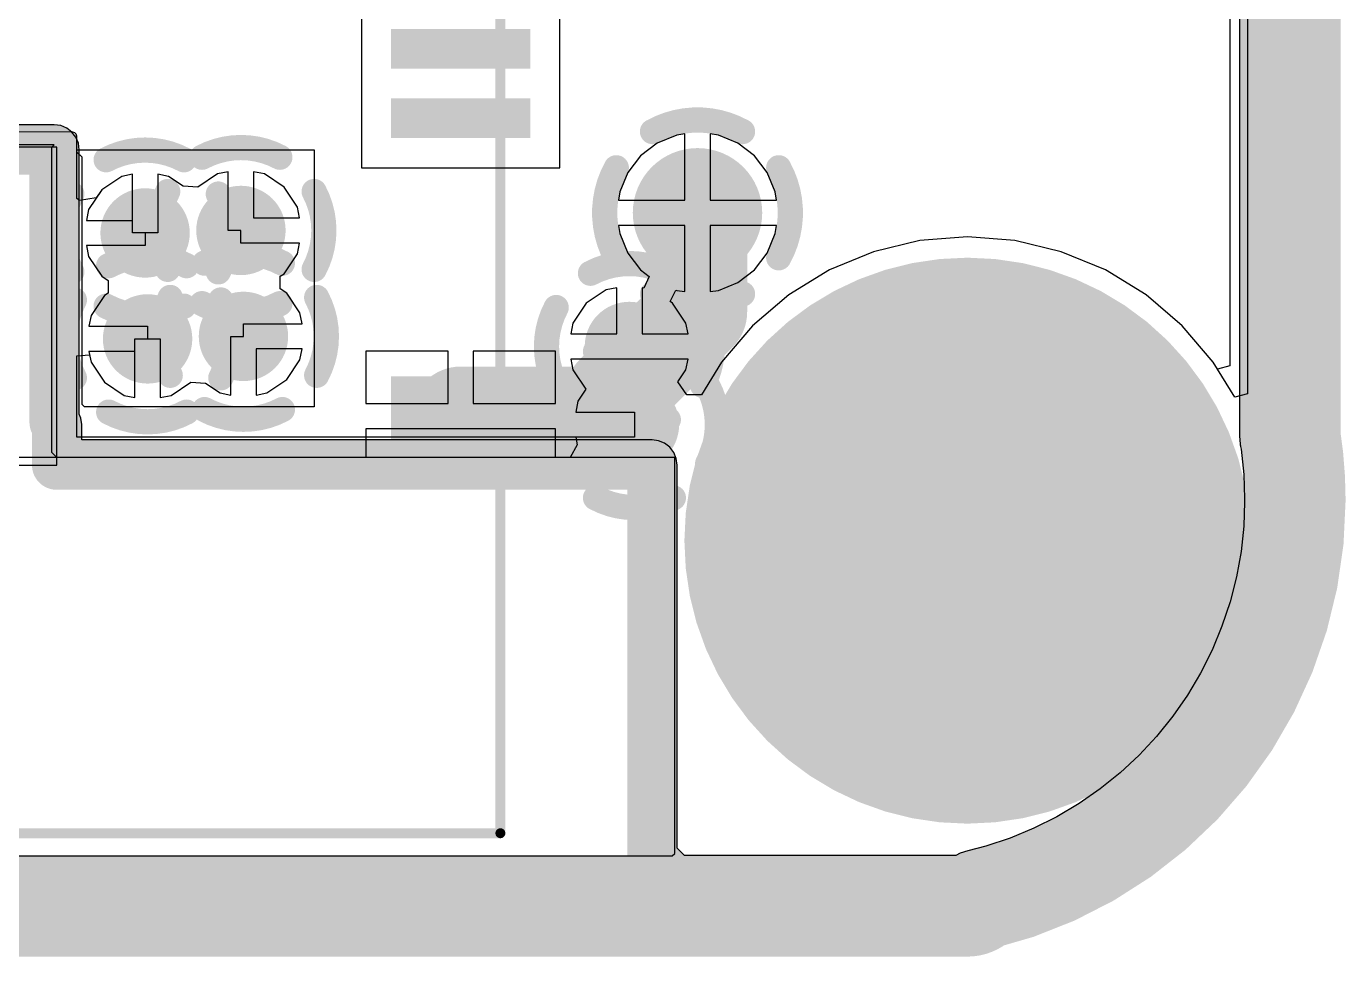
# Model space of a CAD drawing. Header units: millimetres. Extents: x -51 to 108, y 36 to 112.
# Drawn here: x 94.31 to 107.59, y 36.98 to 46.35 of the extents above; entities that cross this region are included whole.
import ezdxf

# ---------------------------------------------------------------- set-up
doc = ezdxf.new("R2010")
doc.units = ezdxf.units.MM
for name, color, linetype in [('BottomLayer', 5, 'Continuous'), ('BottomSolder', 6, 'Continuous'), ('InternalPlane1', 76, 'Continuous'), ('MidLayer1', 16, 'Continuous'), ('PadHoleLayer', 156, 'Continuous'), ('TopLayer', 1, 'Continuous'), ('TopOverlay', 2, 'Continuous'), ('TopSolder', 216, 'Continuous'), ('ViaHoleLayer', 16, 'Continuous')]:
    doc.layers.add(name, color=color, linetype=linetype)

# ---------------------------------------------------------------- blocks, each defined once
blk = doc.blocks.new('PCB_MDBT42Q_10X16_67')
at = {"layer": 'TopLayer'}
for points in [[(-5.299989399999999, -4.5999908), (-3.8999922, -4.5999908), (-5.299989399999999, -3.7999924), (-3.8999922, -3.7999924)], [(3.8999922, -4.5999908), (5.299989399999999, -4.5999908), (3.8999922, -3.7999924), (5.299989399999999, -3.7999924)], [(2.3999952, -4.9500028), (3.3999932, -4.9500028), (2.3999952, -4.5500036), (3.3999932, -4.5500036)], [(3.8999922, -5.299989399999999), (5.299989399999999, -5.299989399999999), (3.8999922, -4.8999902), (5.299989399999999, -4.8999902)], [(3.8999922, -5.999988), (5.299989399999999, -5.999988), (3.8999922, -5.599988799999999), (5.299989399999999, -5.599988799999999)], [(2.3999952, -6.35), (3.3999932, -6.35), (2.3999952, -5.9500008), (3.3999932, -5.9500008)], [(3.8999922, -6.6999866), (5.299989399999999, -6.6999866), (3.8999922, -6.2999874), (5.299989399999999, -6.2999874)], [(-3.8999922, -7.0000114), (-5.299989399999999, -7.0000114), (-3.8999922, -7.4000106), (-5.299989399999999, -7.4000106)], [(3.8999922, -7.4000106), (5.299989399999999, -7.4000106), (3.8999922, -7.0000114), (5.299989399999999, -7.0000114)], [(-3.8999922, -7.70001), (-5.299989399999999, -7.70001), (-3.8999922, -8.100009199999999), (-5.299989399999999, -8.100009199999999)], [(3.8999922, -8.100009199999999), (5.299989399999999, -8.100009199999999), (3.8999922, -7.70001), (5.299989399999999, -7.70001)], [(-3.8999922, -8.4000086), (-5.299989399999999, -8.4000086), (-3.8999922, -8.8000078), (-5.299989399999999, -8.8000078)], [(3.8999922, -8.8000078), (5.299989399999999, -8.8000078), (3.8999922, -8.4000086), (5.299989399999999, -8.4000086)], [(-3.8999922, -9.1000072), (-5.299989399999999, -9.1000072), (-3.8999922, -9.5000064), (-5.299989399999999, -9.5000064)], [(3.8999922, -9.5000064), (5.299989399999999, -9.5000064), (3.8999922, -9.1000072), (5.299989399999999, -9.1000072)], [(-3.8999922, -9.8000058), (-5.299989399999999, -9.8000058), (-3.8999922, -10.200005), (-5.299989399999999, -10.200005)], [(3.8999922, -10.200005), (5.299989399999999, -10.200005), (3.8999922, -9.8000058), (5.299989399999999, -9.8000058)], [(-3.8999922, -10.5000044), (-5.299989399999999, -10.5000044), (-3.8999922, -10.9000036), (-5.299989399999999, -10.9000036)], [(3.8999922, -10.9000036), (5.299989399999999, -10.9000036), (3.8999922, -10.5000044), (5.299989399999999, -10.5000044)], [(-3.8999922, -11.200003), (-5.299989399999999, -11.200003), (-3.8999922, -11.6000022), (-5.299989399999999, -11.6000022)], [(3.8999922, -11.6000022), (5.299989399999999, -11.6000022), (3.8999922, -11.200003), (5.299989399999999, -11.200003)], [(-3.8999922, -11.9000016), (-5.299989399999999, -11.9000016), (-3.8999922, -12.3000008), (-5.299989399999999, -12.3000008)], [(3.8999922, -12.3000008), (5.299989399999999, -12.3000008), (3.8999922, -11.9000016), (5.299989399999999, -11.9000016)], [(-3.8999922, -12.6000002), (-5.299989399999999, -12.6000002), (-3.8999922, -12.9999994), (-5.299989399999999, -12.9999994)], [(3.8999922, -12.9999994), (5.299989399999999, -12.9999994), (3.8999922, -12.6000002), (5.299989399999999, -12.6000002)], [(-3.8999922, -13.2999988), (-5.299989399999999, -13.2999988), (-3.8999922, -13.699998), (-5.299989399999999, -13.699998)], [(3.8999922, -13.699998), (5.299989399999999, -13.699998), (3.8999922, -13.2999988), (5.299989399999999, -13.2999988)], [(3.8999922, -14.3999966), (5.299989399999999, -14.3999966), (3.8999922, -13.9999974), (5.299989399999999, -13.9999974)], [(-4.3999912, -14.8999956), (-4.3999912, -16.2999928), (-3.999992, -14.8999956), (-3.999992, -16.2999928)], [(-3.6999926, -14.8999956), (-3.6999926, -16.2999928), (-3.2999934, -14.8999956), (-3.2999934, -16.2999928)], [(-2.999994, -14.8999956), (-2.999994, -16.2999928), (-2.5999948, -14.8999956), (-2.5999948, -16.2999928)], [(-2.2999954, -14.8999956), (-2.2999954, -16.2999928), (-1.8999962, -14.8999956), (-1.8999962, -16.2999928)], [(-1.5999968, -14.8999956), (-1.5999968, -16.2999928), (-1.1999976, -14.8999956), (-1.1999976, -16.2999928)], [(-0.8999982, -14.8999956), (-0.8999982, -16.2999928), (-0.499999, -14.8999956), (-0.499999, -16.2999928)], [(-0.1999996, -14.8999956), (-0.1999996, -16.2999928), (0.1999996, -14.8999956), (0.1999996, -16.2999928)], [(0.499999, -14.8999956), (0.499999, -16.2999928), (0.8999982, -14.8999956), (0.8999982, -16.2999928)], [(1.1999976, -14.8999956), (1.1999976, -16.2999928), (1.5999968, -14.8999956), (1.5999968, -16.2999928)], [(1.8999962, -14.8999956), (1.8999962, -16.2999928), (2.2999954, -14.8999956), (2.2999954, -16.2999928)], [(2.5999948, -14.8999956), (2.5999948, -16.2999928), (2.999994, -14.8999956), (2.999994, -16.2999928)], [(3.2999934, -14.8999956), (3.2999934, -16.2999928), (3.6999926, -14.8999956), (3.6999926, -16.2999928)], [(3.999992, -14.8999956), (3.999992, -16.2999928), (4.3999912, -14.8999956), (4.3999912, -16.2999928)]]:
    blk.add_solid(points, dxfattribs=at)
at = {"layer": 'TopOverlay', "const_width": 0.0999998}
for points in [[(-4.999989999999999, 0), (-4.999989999999999, -15.9999934)], [(0, 0), (-4.999989999999999, 0)], [(4.999989999999999, 0), (0, 0)], [(4.999989999999999, 0), (4.999989999999999, -15.9999934)], [(4.999989999999999, -15.9999934), (-4.999964599999999, -15.9999934)]]:
    blk.add_lwpolyline(points, dxfattribs=at)
at = {"layer": 'TopOverlay', "const_width": 0.0499999}
for points in [[(-5.02498868, 0, 1), (-4.97499132, 0, 1)], [(-5.02498868, 0, 1), (-4.97499132, 0, 1)], [(-0.02499868, 0, 1), (0.02499868, 0, 1)], [(-0.02499868, 0, 1), (0.02499868, 0, 1)], [(4.97499132, 0, 1), (5.02498868, 0, 1)], [(4.97499132, 0, 1), (5.02498868, 0, 1)], [(-5.02498868, -15.9999934, 1), (-4.97499132, -15.9999934, 1)], [(-5.02496328, -15.9999934, 1), (-4.97496592, -15.9999934, 1)], [(4.97499132, -15.9999934, 1), (5.02498868, -15.9999934, 1)], [(4.97499132, -15.9999934, 1), (5.02498868, -15.9999934, 1)]]:
    blk.add_lwpolyline(points, format="xyb", close=True, dxfattribs=at)
at = {"layer": 'TopSolder'}
for points in [[(-5.299989399999999, -4.5999908), (-3.8999922, -4.5999908), (-5.299989399999999, -3.7999924), (-3.8999922, -3.7999924)], [(3.8999922, -4.5999908), (5.299989399999999, -4.5999908), (3.8999922, -3.7999924), (5.299989399999999, -3.7999924)], [(2.3999952, -4.9500028), (3.3999932, -4.9500028), (2.3999952, -4.5500036), (3.3999932, -4.5500036)], [(3.8999922, -5.299989399999999), (5.299989399999999, -5.299989399999999), (3.8999922, -4.8999902), (5.299989399999999, -4.8999902)], [(3.8999922, -5.999988), (5.299989399999999, -5.999988), (3.8999922, -5.599988799999999), (5.299989399999999, -5.599988799999999)], [(2.3999952, -6.35), (3.3999932, -6.35), (2.3999952, -5.9500008), (3.3999932, -5.9500008)], [(3.8999922, -6.6999866), (5.299989399999999, -6.6999866), (3.8999922, -6.2999874), (5.299989399999999, -6.2999874)], [(-3.8999922, -7.0000114), (-5.299989399999999, -7.0000114), (-3.8999922, -7.4000106), (-5.299989399999999, -7.4000106)], [(3.8999922, -7.4000106), (5.299989399999999, -7.4000106), (3.8999922, -7.0000114), (5.299989399999999, -7.0000114)], [(-3.8999922, -7.70001), (-5.299989399999999, -7.70001), (-3.8999922, -8.100009199999999), (-5.299989399999999, -8.100009199999999)], [(3.8999922, -8.100009199999999), (5.299989399999999, -8.100009199999999), (3.8999922, -7.70001), (5.299989399999999, -7.70001)], [(-3.7983922, -8.2984086), (-5.4015894, -8.2984086), (-3.7983922, -8.901607799999999), (-5.4015894, -8.901607799999999)], [(3.8999922, -8.8000078), (5.299989399999999, -8.8000078), (3.8999922, -8.4000086), (5.299989399999999, -8.4000086)], [(-3.8999922, -9.1000072), (-5.299989399999999, -9.1000072), (-3.8999922, -9.5000064), (-5.299989399999999, -9.5000064)], [(3.8999922, -9.5000064), (5.299989399999999, -9.5000064), (3.8999922, -9.1000072), (5.299989399999999, -9.1000072)], [(-3.8999922, -9.8000058), (-5.299989399999999, -9.8000058), (-3.8999922, -10.200005), (-5.299989399999999, -10.200005)], [(3.8999922, -10.200005), (5.299989399999999, -10.200005), (3.8999922, -9.8000058), (5.299989399999999, -9.8000058)], [(-3.8999922, -10.5000044), (-5.299989399999999, -10.5000044), (-3.8999922, -10.9000036), (-5.299989399999999, -10.9000036)], [(3.8999922, -10.9000036), (5.299989399999999, -10.9000036), (3.8999922, -10.5000044), (5.299989399999999, -10.5000044)], [(-3.8999922, -11.200003), (-5.299989399999999, -11.200003), (-3.8999922, -11.6000022), (-5.299989399999999, -11.6000022)], [(3.8999922, -11.6000022), (5.299989399999999, -11.6000022), (3.8999922, -11.200003), (5.299989399999999, -11.200003)], [(-3.8999922, -11.9000016), (-5.299989399999999, -11.9000016), (-3.8999922, -12.3000008), (-5.299989399999999, -12.3000008)], [(3.8999922, -12.3000008), (5.299989399999999, -12.3000008), (3.8999922, -11.9000016), (5.299989399999999, -11.9000016)], [(-3.8999922, -12.6000002), (-5.299989399999999, -12.6000002), (-3.8999922, -12.9999994), (-5.299989399999999, -12.9999994)], [(3.8999922, -12.9999994), (5.299989399999999, -12.9999994), (3.8999922, -12.6000002), (5.299989399999999, -12.6000002)], [(-3.8999922, -13.2999988), (-5.299989399999999, -13.2999988), (-3.8999922, -13.699998), (-5.299989399999999, -13.699998)], [(3.8999922, -13.699998), (5.299989399999999, -13.699998), (3.8999922, -13.2999988), (5.299989399999999, -13.2999988)], [(3.8999922, -14.3999966), (5.299989399999999, -14.3999966), (3.8999922, -13.9999974), (5.299989399999999, -13.9999974)], [(-4.3999912, -14.8999956), (-4.3999912, -16.2999928), (-3.999992, -14.8999956), (-3.999992, -16.2999928)], [(-3.6999926, -14.8999956), (-3.6999926, -16.2999928), (-3.2999934, -14.8999956), (-3.2999934, -16.2999928)], [(-2.999994, -14.8999956), (-2.999994, -16.2999928), (-2.5999948, -14.8999956), (-2.5999948, -16.2999928)], [(-2.2999954, -14.8999956), (-2.2999954, -16.2999928), (-1.8999962, -14.8999956), (-1.8999962, -16.2999928)], [(-1.5999968, -14.8999956), (-1.5999968, -16.2999928), (-1.1999976, -14.8999956), (-1.1999976, -16.2999928)], [(-0.8999982, -14.8999956), (-0.8999982, -16.2999928), (-0.499999, -14.8999956), (-0.499999, -16.2999928)], [(-0.1999996, -14.8999956), (-0.1999996, -16.2999928), (0.1999996, -14.8999956), (0.1999996, -16.2999928)], [(0.499999, -14.8999956), (0.499999, -16.2999928), (0.8999982, -14.8999956), (0.8999982, -16.2999928)], [(1.1999976, -14.8999956), (1.1999976, -16.2999928), (1.5999968, -14.8999956), (1.5999968, -16.2999928)], [(1.8999962, -14.8999956), (1.8999962, -16.2999928), (2.2999954, -14.8999956), (2.2999954, -16.2999928)], [(2.5999948, -14.8999956), (2.5999948, -16.2999928), (2.999994, -14.8999956), (2.999994, -16.2999928)], [(3.2999934, -14.8999956), (3.2999934, -16.2999928), (3.6999926, -14.8999956), (3.6999926, -16.2999928)], [(3.999992, -14.8999956), (3.999992, -16.2999928), (4.3999912, -14.8999956), (4.3999912, -16.2999928)]]:
    blk.add_solid(points, dxfattribs=at)

msp = doc.modelspace()

# ---------------------------------------------------------------- linework, layer by layer
at = {"layer": 'BottomLayer'}
for p, q in [((106.6038, 58.8264), (106.6038, 42.65295508)), ((94.7674, 45.2882), (89.96679999999999, 45.3136)), ((94.77730853999999, 45.28722209999999), (94.7674, 45.2882)), ((94.79562193999999, 45.27963766), (94.77730853999999, 45.28722209999999)), ((94.80963765999999, 45.26562194), (94.79562193999999, 45.27963766)), ((94.8172221, 45.24730854), (94.80963765999999, 45.26562194)), ((94.81819999999999, 45.2374), (94.8172221, 45.24730854)), ((94.81819999999999, 44.62040098), (94.81819999999999, 45.2374)), ((100.66113218, 45.17768968), (100.4931823, 45.0488177)), ((100.85671472, 45.25870298), (100.66113218, 45.17768968)), ((100.9396, 45.26961481999999), (100.85671472, 45.25870298)), ((100.9396, 44.6024), (100.9396, 45.26961481999999)), ((101.27648528, 45.25870298), (101.1936, 45.26961481999999)), ((101.1936, 45.26961481999999), (101.1936, 44.6024)), ((101.47206782, 45.17768968), (101.27648528, 45.25870298)), ((101.6400177, 45.0488177), (101.47206782, 45.17768968)), ((100.4931823, 45.0488177), (100.36431032, 44.88086782)), ((101.76888968, 44.88086782), (101.6400177, 45.0488177)), ((95.26833117999999, 44.84115492), (95.06853986, 44.70766013999999)), ((95.377, 44.86277032), (95.26833117999999, 44.84115492)), ((95.377, 44.2722), (95.377, 44.86277032)), ((95.73966881999999, 44.84115492), (95.631, 44.86277032)), ((95.631, 44.86277032), (95.631, 44.2722)), ((95.88730885999999, 44.7425064), (95.73966881999999, 44.84115492)), ((96.23353118, 44.86655492), (96.0337424, 44.73306014)), ((96.34219999999999, 44.88817032), (96.23353118, 44.86655492)), ((96.34219999999999, 44.2976), (96.34219999999999, 44.88817032)), ((96.70486882, 44.86655492), (96.5962, 44.88817032)), ((96.5962, 44.88817032), (96.5962, 44.4246)), ((96.90466013999999, 44.73306014), (96.70486882, 44.86655492)), ((100.36431032, 44.88086782), (100.28329702, 44.68528528)), ((101.84990298, 44.68528528), (101.76888968, 44.88086782)), ((95.06853986, 44.70766013999999), (95.01295958, 44.62447768)), ((96.0337424, 44.73306014), (95.88730885999999, 44.7425064)), ((97.03815492, 44.53326882), (96.90466013999999, 44.73306014)), ((100.28329702, 44.68528528), (100.27238518, 44.6024)), ((101.86081482, 44.6024), (101.84990298, 44.68528528)), ((94.84354158, 44.59951964), (94.81819999999999, 44.62040098)), ((95.01295958, 44.62447768), (94.84354158, 44.59951964)), ((97.05977032, 44.4246), (97.03815492, 44.53326882)), ((100.27238518, 44.6024), (100.9396, 44.6024)), ((101.1936, 44.6024), (101.86081482, 44.6024)), ((96.5962, 44.4246), (97.05977032, 44.4246)), ((95.631, 44.2722), (95.377, 44.2722)), ((96.4692, 44.2976), (96.34219999999999, 44.2976)), ((96.4692, 44.1706), (96.4692, 44.2976)), ((100.9396, 44.3484), (100.27238518, 44.3484)), ((100.27238518, 44.3484), (100.28329702, 44.26551472)), ((100.28329702, 44.26551472), (100.36431032, 44.06993218)), ((100.9396, 43.68118518), (100.9396, 44.3484)), ((101.86081482, 44.3484), (101.1936, 44.3484)), ((101.1936, 44.3484), (101.1936, 43.68118518)), ((101.76888968, 44.06993218), (101.84990298, 44.26551472)), ((101.84990298, 44.26551472), (101.86081482, 44.3484)), ((97.05977032, 44.1706), (96.4692, 44.1706)), ((97.03815492, 44.06193117999999), (97.05977032, 44.1706)), ((103.3058005, 44.19516434), (102.83898406, 44.08309191999999)), ((103.7844, 44.23283), (103.3058005, 44.19516434)), ((104.2629995, 44.19516434), (103.7844, 44.23283)), ((104.72981594, 44.08309191999999), (104.2629995, 44.19516434)), ((96.90466013999999, 43.86213986), (97.03815492, 44.06193117999999)), ((100.36431032, 44.06993218), (100.4931823, 43.9019823)), ((101.6400177, 43.9019823), (101.76888968, 44.06993218)), ((102.83898406, 44.08309191999999), (102.39544672, 43.89937118)), ((105.17335328, 43.89937118), (104.72981594, 44.08309191999999)), ((96.86581846, 43.83618614), (96.90466013999999, 43.86213986)), ((96.86581846, 43.70918614), (96.86581846, 43.83618614)), ((100.4931823, 43.9019823), (100.58082246, 43.8347358)), ((101.47206782, 43.77311032), (101.6400177, 43.9019823)), ((102.39544672, 43.89937118), (101.98611302, 43.64853094)), ((105.58268698, 43.64853094), (105.17335328, 43.89937118)), ((96.93006014, 43.66626014), (96.86581846, 43.70918614)), ((100.2538, 43.71977031999999), (100.14513118, 43.69815492)), ((100.2538, 43.2562), (100.2538, 43.71977031999999)), ((100.5270024, 43.71595016), (100.5078, 43.71977031999999)), ((100.5078, 43.71977031999999), (100.5078, 43.2562)), ((100.58082246, 43.8347358), (100.5270024, 43.71595016)), ((101.27648528, 43.69209702), (101.47206782, 43.77311032)), ((97.06355492, 43.46646882), (96.93006014, 43.66626014)), ((100.14513118, 43.69815492), (99.94533985999999, 43.56466014)), ((100.78976032, 43.58236648), (100.84991768, 43.69491134)), ((100.81626014, 43.56466014), (100.78976032, 43.58236648)), ((100.84991768, 43.69491134), (100.85671472, 43.69209702)), ((100.85671472, 43.69209702), (100.9396, 43.68118518)), ((101.1936, 43.68118518), (101.27648528, 43.69209702)), ((101.98611302, 43.64853094), (101.6210566, 43.3367434)), ((105.9477434, 43.3367434), (105.58268698, 43.64853094)), ((97.08517031999999, 43.3578), (97.06355492, 43.46646882)), ((99.94533985999999, 43.56466014), (99.81184508, 43.36486882)), ((100.94975492, 43.36486882), (100.81626014, 43.56466014)), ((96.49459999999999, 43.2308), (96.49459999999999, 43.3578)), ((96.49459999999999, 43.3578), (97.08517031999999, 43.3578)), ((99.81184508, 43.36486882), (99.79022968, 43.2562)), ((100.97137032, 43.2562), (100.94975492, 43.36486882)), ((101.6210566, 43.3367434), (101.30926906, 42.97168697999999)), ((106.25953094, 42.97168697999999), (105.9477434, 43.3367434)), ((95.4024, 42.61482968), (95.4024, 43.2054)), ((95.4024, 43.2054), (95.65639999999999, 43.2054)), ((95.65639999999999, 43.2054), (95.65639999999999, 42.61482968)), ((96.3676, 42.64022968), (96.3676, 43.2308)), ((96.3676, 43.2308), (96.49459999999999, 43.2308)), ((99.79022968, 43.2562), (100.2538, 43.2562)), ((100.5078, 43.2562), (100.97137032, 43.2562)), ((94.81819999999999, 43.0338611), (94.9452, 43.0463706)), ((94.9452, 43.0463706), (94.96044508, 42.96973118)), ((97.08517031999999, 43.1038), (96.6216, 43.1038)), ((96.6216, 43.1038), (96.6216, 42.64022968)), ((97.06355492, 42.99513117999999), (97.08517031999999, 43.1038)), ((94.81819999999999, 42.2148), (94.81819999999999, 43.0338611)), ((94.96044508, 42.96973118), (95.09393985999999, 42.76993986)), ((96.93006014, 42.79533986), (97.06355492, 42.99513117999999)), ((100.97137032, 43.00219999999999), (99.79022968, 43.00219999999999)), ((99.79022968, 43.00219999999999), (99.81184508, 42.89353118)), ((100.94975492, 42.89353118), (100.97137032, 43.00219999999999)), ((101.30926906, 42.97168697999999), (101.10732382, 42.6421423)), ((106.4768, 42.61713854), (106.25953094, 42.97168697999999)), ((96.73026881999999, 42.66184508), (96.93006014, 42.79533986)), ((99.81184508, 42.89353118), (99.94283795999999, 42.69748636)), ((100.86956204, 42.77351364), (100.94975492, 42.89353118)), ((100.95788038, 42.64133712), (100.86956204, 42.77351364)), ((95.09393985999999, 42.76993986), (95.29373118, 42.63644507999999)), ((95.76506882, 42.63644507999999), (95.96485759999999, 42.76993986)), ((95.96485759999999, 42.76993986), (96.11129113999999, 42.7604936)), ((96.11129113999999, 42.7604936), (96.25893117999999, 42.66184508)), ((96.25893117999999, 42.66184508), (96.3676, 42.64022968)), ((96.6216, 42.64022968), (96.73026881999999, 42.66184508)), ((99.94283795999999, 42.69748636), (99.86264508, 42.57746882)), ((101.10732382, 42.6421423), (100.95788038, 42.64133712)), ((106.6038, 42.65295508), (106.4768, 42.61713854)), ((95.29373118, 42.63644507999999), (95.4024, 42.61482968)), ((95.65639999999999, 42.61482968), (95.76506882, 42.63644507999999)), ((99.86264508, 42.57746882), (99.84102967999999, 42.46879999999999)), ((99.84102967999999, 42.46879999999999), (100.4316, 42.46879999999999)), ((100.4316, 42.46879999999999), (100.4316, 42.2148)), ((100.4316, 42.2148), (94.81819999999999, 42.2148))]:
    msp.add_line(p, q, dxfattribs=at)
for points, const_width in [([(100.79159928, 44.4754, 1), (101.34160072, 44.4754, 1)], 0.5499989), ([(96.29419908, 44.2976, 1), (96.64420091999999, 44.2976, 1)], 0.3499993), ([(95.32899907999999, 44.2722, 1), (95.67900092, 44.2722, 1)], 0.3499993), ([(102.40940148, 41.1734, 1), (105.15939852, 41.1734, 1)], 2.74999958), ([(96.31959907999999, 43.2308, 1), (96.66960092, 43.2308, 1)], 0.3499993), ([(95.35439908, 43.2054, 1), (95.70440092, 43.2054, 1)], 0.3499993), ([(100.20579908, 43.1292, 1), (100.55580092, 43.1292, 1)], 0.3499993), ([(100.25659908, 42.3418, 1), (100.60660092, 42.3418, 1)], 0.3499993)]:
    msp.add_lwpolyline(points, format="xyb", close=True, dxfattribs=dict(at, const_width=const_width))
at = {"layer": 'BottomSolder'}
for points, const_width in [([(100.74079928, 44.4754, 1), (101.39240072, 44.4754, 1)], 0.6515989), ([(95.27899918, 44.2722, 1), (95.72900082, 44.2722, 1)], 0.4499991), ([(96.24419918, 44.2976, 1), (96.69420081999999, 44.2976, 1)], 0.4499991), ([(102.35940158, 41.1734, 1), (105.20939842, 41.1734, 1)], 2.84999938), ([(95.30439917999999, 43.2054, 1), (95.75440082, 43.2054, 1)], 0.4499991), ([(96.26959918, 43.2308, 1), (96.71960082, 43.2308, 1)], 0.4499991), ([(100.15579918, 43.1292, 1), (100.60580082, 43.1292, 1)], 0.4499991), ([(100.20659918, 42.3418, 1), (100.65660082, 42.3418, 1)], 0.4499991)]:
    msp.add_lwpolyline(points, format="xyb", close=True, dxfattribs=dict(at, const_width=const_width))
at = {"layer": 'InternalPlane1'}
for p, q in [((106.52312198, 58.85364404), (106.52312198, 42.22689039999999)), ((94.58959999999999, 45.36255595999999), (90.19539999999999, 45.36255595999999)), ((94.65486276, 45.35396314), (94.58959999999999, 45.36255595999999)), ((94.71567798, 45.32877396), (94.65486276, 45.35396314)), ((94.76790038, 45.28870037999999), (94.71567798, 45.32877396)), ((94.80797396, 45.23647798), (94.76790038, 45.28870037999999)), ((94.83316314, 45.17566275999999), (94.80797396, 45.23647798)), ((94.84175596, 45.1104), (94.83316314, 45.17566275999999)), ((94.615, 45.1358), (90.17, 45.1358)), ((94.615, 41.93539999999999), (94.615, 45.1358)), ((94.84175596, 42.4476418), (94.84175596, 45.1104)), ((94.85856314, 42.40706276), (94.84175596, 42.4476418)), ((94.86715595999999, 42.3418), (94.85856314, 42.40706276)), ((94.86715595999999, 42.18755596), (94.86715595999999, 42.3418)), ((100.6094, 42.18755596), (94.86715595999999, 42.18755596)), ((100.67466276, 42.17896314), (100.6094, 42.18755596)), ((100.73547798, 42.15377396), (100.67466276, 42.17896314)), ((100.78770038, 42.11370038), (100.73547798, 42.15377396)), ((100.82777396, 42.06147798), (100.78770038, 42.11370038)), ((106.52312198, 42.22689039999999), (106.53095788, 42.14731728)), ((106.53095788, 42.14731728), (106.53014762, 42.14719028)), ((106.53014762, 42.14719028), (106.53196372, 42.13711918)), ((106.53196372, 42.13711918), (106.53293146, 42.12730462)), ((106.53293146, 42.12730462), (106.5349152, 42.12076158)), ((106.5349152, 42.12076158), (106.5393094, 42.09641314)), ((100.838, 42.01159999999999), (87.3252, 42.01159999999999)), ((100.85296314, 42.00066276), (100.82777396, 42.06147798)), ((100.838, 38.0238), (100.838, 42.01159999999999)), ((100.86155596, 41.93539999999999), (100.85296314, 42.00066276)), ((106.5393094, 42.09641314), (106.56701064, 41.83876824)), ((90.19539999999999, 41.93539999999999), (94.615, 41.93539999999999)), ((100.86155596, 38.07744479999999), (100.86155596, 41.93539999999999)), ((106.56701064, 41.83876824), (106.57566442, 41.59643954)), ((106.57566442, 41.59643954), (106.57402612, 41.57980508)), ((106.57402612, 41.57980508), (106.57566442, 41.56317062)), ((106.57566442, 41.56317062), (106.56701064, 41.32084192)), ((106.56701064, 41.32084192), (106.5393094, 41.06319702)), ((106.5393094, 41.06319702), (106.49329984, 40.8081861)), ((106.49329984, 40.8081861), (106.42921564, 40.55710456)), ((106.42921564, 40.55710456), (106.34738446, 40.31123763999999)), ((106.34738446, 40.31123763999999), (106.24822032, 40.07183248)), ((106.24822032, 40.07183248), (106.13222868, 39.84011336)), ((106.13222868, 39.84011336), (106.0000039, 39.61725884)), ((106.0000039, 39.61725884), (105.85221654, 39.40440684)), ((105.85221654, 39.40440684), (105.68962098, 39.20263686)), ((105.68962098, 39.20263686), (105.51304526, 39.01298268)), ((105.51304526, 39.01298268), (105.32339108, 38.83640696)), ((105.32339108, 38.83640696), (105.1216211, 38.6738114)), ((105.1216211, 38.6738114), (104.9087691, 38.52602404)), ((104.9087691, 38.52602404), (104.68591458, 38.39379925999999)), ((104.68591458, 38.39379925999999), (104.45419546, 38.27780762)), ((104.45419546, 38.27780762), (104.2147903, 38.17864348)), ((104.2147903, 38.17864348), (103.96892338, 38.0968123)), ((87.3252, 37.9984), (100.8126, 37.9984)), ((100.8126, 37.9984), (100.838, 38.0238)), ((100.93612274, 38.00287802), (100.86155596, 38.07744479999999)), ((103.66745332, 38.00287802), (100.93612274, 38.00287802)), ((103.7107019, 38.02599456), (103.66745332, 38.00287802)), ((103.78800426, 38.04944638), (103.7107019, 38.02599456)), ((103.96892338, 38.0968123), (103.78773756, 38.05056652)), ((103.78773756, 38.05056652), (103.78800426, 38.04944638))]:
    msp.add_line(p, q, dxfattribs=at)
for points, const_width in [([(107.0335807, 42.22689039999999), (107.0335807, 88.32896989999999)], 1.016), ([(90.19539999999999, 45.1104), (94.58959999999999, 45.1104)], 0.499999), ([(94.58959999999999, 42.3672), (94.58959999999999, 45.1104)], 0.499999), ([(94.58959999999999, 42.3672), (94.615, 42.3418)], 0.499999), ([(94.615, 41.93539999999999), (94.615, 42.3418)], 0.499999), ([(94.615, 41.93539999999999), (100.6094, 41.93539999999999)], 0.499999), ([(100.6094, 37.973), (100.6094, 41.93539999999999)], 0.499999), ([(100.6094, 37.973), (100.8126, 37.7698)], 0.499999), ([(37.18692588, 37.49241929999999), (103.7844, 37.49241929999999)], 1.016), ([(103.90604568, 37.55439276), (103.90604822, 37.55439021999999)], 1.016)]:
    msp.add_lwpolyline(points, dxfattribs=dict(at, const_width=const_width))
for points, const_width in [([(100.61330398, 45.29316824, -0.2586175843559133), (101.51989602, 45.29316824)], 0.254), ([(95.11199164, 45.00946039999999, -0.2493280028432777), (95.89600836, 45.00946039999999)], 0.254), ([(96.07719164, 45.0348604, -0.2493280028432777), (96.86120835999999, 45.0348604)], 0.254), ([(100.24883176, 44.02210398, -0.2586175843559133), (100.24883176, 44.92869602)], 0.254), ([(101.88436824, 44.92869602, -0.2586175843559133), (101.88436824, 44.02210398)], 0.254), ([(94.7667396, 43.88019164, -0.2493280028432777), (94.7667396, 44.66420836)], 0.254), ([(95.73193959999999, 43.90559164, -0.2493280028432777), (95.73193959999999, 44.68960835999999)], 0.254), ([(96.2412604, 44.66420836, -0.2493280028432777), (96.2412604, 43.88019164)], 0.254), ([(97.2064604, 44.68960835999999, -0.2493280028432777), (97.2064604, 43.90559164)], 0.254), ([(95.13739163999999, 43.94266039999999, -0.2493280028432777), (95.92140836, 43.94266039999999)], 0.254), ([(96.10259164, 43.9680604, -0.2493280028432777), (96.88660836, 43.9680604)], 0.254), ([(99.98879163999999, 43.86646039999999, -0.2493280028432777), (100.77280836, 43.86646039999999)], 0.254), ([(94.7921396, 42.81339164, -0.2493280028432777), (94.7921396, 43.59740836)], 0.254), ([(95.7573396, 42.83879164, -0.2493280028432777), (95.7573396, 43.62280836)], 0.254), ([(96.26666039999999, 43.59740836, -0.2493280028432777), (96.26666039999999, 42.81339164)], 0.254), ([(97.23186039999999, 43.62280836, -0.2493280028432777), (97.23186039999999, 42.83879164)], 0.254), ([(101.51989602, 43.65763176, -0.2586175843559133), (100.61330398, 43.65763176)], 0.254), ([(95.89600836, 43.53493959999999, -0.2493280028432777), (95.11199164, 43.53493959999999)], 0.254), ([(96.86120835999999, 43.5603396, -0.2493280028432777), (96.07719164, 43.5603396)], 0.254), ([(99.6435396, 42.73719164, -0.2493280028432777), (99.6435396, 43.52120836)], 0.254), ([(101.1180604, 43.52120836, -0.2493280028432777), (101.1180604, 42.73719164)], 0.254), ([(100.03959164, 43.0790604, -0.2493280028432777), (100.82360836, 43.0790604)], 0.254), ([(99.69433959999999, 41.94979164, -0.2493280028432777), (99.69433959999999, 42.73380836)], 0.254), ([(101.1688604, 42.73380836, -0.2493280028432777), (101.1688604, 41.94979164)], 0.254), ([(107.0335807, 42.22689039999999, -0.0392728623910036), (107.08448484, 41.57980508)], 1.016), ([(95.92140836, 42.4681396, -0.2493280028432777), (95.13739163999999, 42.4681396)], 0.254), ([(96.88660836, 42.4935396, -0.2493280028432777), (96.10259164, 42.4935396)], 0.254), ([(100.77280836, 42.3919396, -0.2493280028432777), (99.98879163999999, 42.3919396)], 0.254), ([(107.08448484, 41.57980508, -0.3472036497662173), (103.90604568, 37.55439276)], 1.016), ([(100.82360836, 41.6045396, -0.2493280028432777), (100.03959164, 41.6045396)], 0.254), ([(103.90604822, 37.55439021999999, -0.2400386801368306), (103.7844, 37.49241929999999)], 1.016)]:
    msp.add_lwpolyline(points, format="xyb", dxfattribs=dict(at, const_width=const_width))
for points, const_width in [([(94.46460151999999, 45.1104, 1), (94.71459847999999, 45.1104, 1)], 0.2499995), ([(94.46460151999999, 45.1104, 1), (94.71459847999999, 45.1104, 1)], 0.2499995), ([(100.54980398, 45.29316824, 1), (100.67680398, 45.29316824, 1)], 0.127), ([(101.45639602, 45.29316824, 1), (101.58339602, 45.29316824, 1)], 0.127), ([(95.04849164, 45.00946039999999, 1), (95.17549163999999, 45.00946039999999, 1)], 0.127), ([(95.83250835999999, 45.00946039999999, 1), (95.95950836, 45.00946039999999, 1)], 0.127), ([(96.01369163999999, 45.0348604, 1), (96.14069164, 45.0348604, 1)], 0.127), ([(96.79770836, 45.0348604, 1), (96.92470836, 45.0348604, 1)], 0.127), ([(100.18533176, 44.92869602, 1), (100.31233176, 44.92869602, 1)], 0.127), ([(101.82086824, 44.92869602, 1), (101.94786824, 44.92869602, 1)], 0.127), ([(94.70323959999999, 44.66420836, 1), (94.8302396, 44.66420836, 1)], 0.127), ([(95.6684396, 44.68960835999999, 1), (95.7954396, 44.68960835999999, 1)], 0.127), ([(96.1777604, 44.66420836, 1), (96.30476039999999, 44.66420836, 1)], 0.127), ([(97.14296039999999, 44.68960835999999, 1), (97.26996039999999, 44.68960835999999, 1)], 0.127), ([(100.18533176, 44.02210398, 1), (100.31233176, 44.02210398, 1)], 0.127), ([(101.82086824, 44.02210398, 1), (101.94786824, 44.02210398, 1)], 0.127), ([(94.70323959999999, 43.88019164, 1), (94.8302396, 43.88019164, 1)], 0.127), ([(95.07389164, 43.94266039999999, 1), (95.20089164, 43.94266039999999, 1)], 0.127), ([(95.6684396, 43.90559164, 1), (95.7954396, 43.90559164, 1)], 0.127), ([(95.85790836, 43.94266039999999, 1), (95.98490835999999, 43.94266039999999, 1)], 0.127), ([(96.03909164, 43.9680604, 1), (96.16609163999999, 43.9680604, 1)], 0.127), ([(96.1777604, 43.88019164, 1), (96.30476039999999, 43.88019164, 1)], 0.127), ([(96.82310835999999, 43.9680604, 1), (96.95010836, 43.9680604, 1)], 0.127), ([(97.14296039999999, 43.90559164, 1), (97.26996039999999, 43.90559164, 1)], 0.127), ([(99.92529164, 43.86646039999999, 1), (100.05229164, 43.86646039999999, 1)], 0.127), ([(100.70930836, 43.86646039999999, 1), (100.83630836, 43.86646039999999, 1)], 0.127), ([(102.40540098, 41.1734, 1), (105.16339902, 41.1734, 1)], 2.75800058), ([(94.7286396, 43.59740836, 1), (94.85563959999999, 43.59740836, 1)], 0.127), ([(95.69383959999999, 43.62280836, 1), (95.8208396, 43.62280836, 1)], 0.127), ([(96.2031604, 43.59740836, 1), (96.3301604, 43.59740836, 1)], 0.127), ([(97.1683604, 43.62280836, 1), (97.29536039999999, 43.62280836, 1)], 0.127), ([(100.54980398, 43.65763176, 1), (100.67680398, 43.65763176, 1)], 0.127), ([(101.45639602, 43.65763176, 1), (101.58339602, 43.65763176, 1)], 0.127), ([(95.04849164, 43.53493959999999, 1), (95.17549163999999, 43.53493959999999, 1)], 0.127), ([(95.83250835999999, 43.53493959999999, 1), (95.95950836, 43.53493959999999, 1)], 0.127), ([(96.01369163999999, 43.5603396, 1), (96.14069164, 43.5603396, 1)], 0.127), ([(96.79770836, 43.5603396, 1), (96.92470836, 43.5603396, 1)], 0.127), ([(99.58003959999999, 43.52120836, 1), (99.70703959999999, 43.52120836, 1)], 0.127), ([(101.0545604, 43.52120836, 1), (101.1815604, 43.52120836, 1)], 0.127), ([(99.97609163999999, 43.0790604, 1), (100.10309164, 43.0790604, 1)], 0.127), ([(100.76010836, 43.0790604, 1), (100.88710836, 43.0790604, 1)], 0.127), ([(94.7286396, 42.81339164, 1), (94.85563959999999, 42.81339164, 1)], 0.127), ([(95.69383959999999, 42.83879164, 1), (95.8208396, 42.83879164, 1)], 0.127), ([(96.2031604, 42.81339164, 1), (96.3301604, 42.81339164, 1)], 0.127), ([(97.1683604, 42.83879164, 1), (97.29536039999999, 42.83879164, 1)], 0.127), ([(99.58003959999999, 42.73719164, 1), (99.70703959999999, 42.73719164, 1)], 0.127), ([(99.63083959999999, 42.73380836, 1), (99.7578396, 42.73380836, 1)], 0.127), ([(101.0545604, 42.73719164, 1), (101.1815604, 42.73719164, 1)], 0.127), ([(101.1053604, 42.73380836, 1), (101.2323604, 42.73380836, 1)], 0.127), ([(106.7795807, 42.22689039999999, 1), (107.2875807, 42.22689039999999, 1)], 0.508), ([(106.7795807, 42.22689039999999, 1), (107.2875807, 42.22689039999999, 1)], 0.508), ([(94.46460151999999, 42.3672, 1), (94.71459847999999, 42.3672, 1)], 0.2499995), ([(94.46460151999999, 42.3672, 1), (94.71459847999999, 42.3672, 1)], 0.2499995), ([(94.49000151999999, 42.3418, 1), (94.73999848, 42.3418, 1)], 0.2499995), ([(94.49000151999999, 42.3418, 1), (94.73999848, 42.3418, 1)], 0.2499995), ([(95.07389164, 42.4681396, 1), (95.20089164, 42.4681396, 1)], 0.127), ([(95.85790836, 42.4681396, 1), (95.98490835999999, 42.4681396, 1)], 0.127), ([(96.03909164, 42.4935396, 1), (96.16609163999999, 42.4935396, 1)], 0.127), ([(96.82310835999999, 42.4935396, 1), (96.95010836, 42.4935396, 1)], 0.127), ([(99.92529164, 42.3919396, 1), (100.05229164, 42.3919396, 1)], 0.127), ([(100.70930836, 42.3919396, 1), (100.83630836, 42.3919396, 1)], 0.127), ([(94.49000151999999, 41.93539999999999, 1), (94.73999848, 41.93539999999999, 1)], 0.2499995), ([(94.49000151999999, 41.93539999999999, 1), (94.73999848, 41.93539999999999, 1)], 0.2499995), ([(100.48440152, 41.93539999999999, 1), (100.73439848, 41.93539999999999, 1)], 0.2499995), ([(100.48440152, 41.93539999999999, 1), (100.73439848, 41.93539999999999, 1)], 0.2499995), ([(99.63083959999999, 41.94979164, 1), (99.7578396, 41.94979164, 1)], 0.127), ([(101.1053604, 41.94979164, 1), (101.2323604, 41.94979164, 1)], 0.127), ([(106.83048484, 41.57980508, 1), (107.33848484, 41.57980508, 1)], 0.508), ([(106.83048484, 41.57980508, 1), (107.33848484, 41.57980508, 1)], 0.508), ([(99.97609163999999, 41.6045396, 1), (100.10309164, 41.6045396, 1)], 0.127), ([(100.76010836, 41.6045396, 1), (100.88710836, 41.6045396, 1)], 0.127), ([(100.48440152, 37.973, 1), (100.73439848, 37.973, 1)], 0.2499995), ([(100.48440152, 37.973, 1), (100.73439848, 37.973, 1)], 0.2499995), ([(100.68760152, 37.7698, 1), (100.93759848, 37.7698, 1)], 0.2499995), ([(103.5304, 37.49241929999999, 1), (104.0384, 37.49241929999999, 1)], 0.508), ([(103.5304, 37.49241929999999, 1), (104.0384, 37.49241929999999, 1)], 0.508), ([(103.65204568, 37.55439276, 1), (104.16004568, 37.55439276, 1)], 0.508), ([(103.65204568, 37.55439276, 1), (104.16004568, 37.55439276, 1)], 0.508), ([(103.65204822, 37.55439021999999, 1), (104.16004822, 37.55439021999999, 1)], 0.508), ([(103.65204822, 37.55439021999999, 1), (104.16004822, 37.55439021999999, 1)], 0.508)]:
    msp.add_lwpolyline(points, format="xyb", close=True, dxfattribs=dict(at, const_width=const_width))
at = {"layer": 'MidLayer1'}
for points, const_width in [([(100.79159928, 44.4754, 1), (101.34160072, 44.4754, 1)], 0.5499989), ([(96.29419908, 44.2976, 1), (96.64420091999999, 44.2976, 1)], 0.3499993), ([(95.32899907999999, 44.2722, 1), (95.67900092, 44.2722, 1)], 0.3499993), ([(102.40940148, 41.1734, 1), (105.15939852, 41.1734, 1)], 2.74999958), ([(96.31959907999999, 43.2308, 1), (96.66960092, 43.2308, 1)], 0.3499993), ([(95.35439908, 43.2054, 1), (95.70440092, 43.2054, 1)], 0.3499993), ([(100.20579908, 43.1292, 1), (100.55580092, 43.1292, 1)], 0.3499993), ([(100.25659908, 42.3418, 1), (100.60660092, 42.3418, 1)], 0.3499993)]:
    msp.add_lwpolyline(points, format="xyb", close=True, dxfattribs=dict(at, const_width=const_width))
at = {"layer": 'PadHoleLayer'}
for points, const_width in [([(95.4040002, 44.2722, 1), (95.6039998, 44.2722, 1)], 0.1999996), ([(96.3692002, 44.2976, 1), (96.56919979999999, 44.2976, 1)], 0.1999996), ([(95.42940019999999, 43.2054, 1), (95.6293998, 43.2054, 1)], 0.1999996), ([(96.3946002, 43.2308, 1), (96.5945998, 43.2308, 1)], 0.1999996), ([(100.2808002, 43.1292, 1), (100.4807998, 43.1292, 1)], 0.1999996), ([(102.65940098, 41.1734, 1), (104.90939902, 41.1734, 1)], 2.25000058), ([(100.3316002, 42.3418, 1), (100.5315998, 42.3418, 1)], 0.1999996)]:
    msp.add_lwpolyline(points, format="xyb", close=True, dxfattribs=dict(at, const_width=const_width))
at = {"layer": 'TopLayer'}
for p, q in [((106.426, 58.8264), (106.426, 42.93397306)), ((97.68159279999999, 47.0270078), (97.68159279999999, 46.3270092)), ((99.6815888, 46.3270092), (99.6815888, 47.0270078)), ((97.68159279999999, 46.3270092), (97.68159279999999, 45.6270106)), ((99.6815888, 45.6270106), (99.6815888, 46.3270092)), ((97.68159279999999, 45.6270106), (97.68159279999999, 44.927012)), ((99.6815888, 44.927012), (99.6815888, 45.6270106)), ((100.66113218, 45.17768968), (100.4931823, 45.0488177)), ((100.85671472, 45.25870298), (100.66113218, 45.17768968)), ((100.9396, 45.26961481999999), (100.85671472, 45.25870298)), ((100.9396, 44.6024), (100.9396, 45.26961481999999)), ((101.27648528, 45.25870298), (101.1936, 45.26961481999999)), ((101.1936, 45.26961481999999), (101.1936, 44.6024)), ((101.47206782, 45.17768968), (101.27648528, 45.25870298)), ((101.6400177, 45.0488177), (101.47206782, 45.17768968)), ((94.58959999999999, 45.1612), (90.4816072, 45.1612)), ((94.5642, 45.1358), (94.58959999999999, 45.1612)), ((94.5642, 42.0624), (94.5642, 45.1358)), ((94.81819999999999, 45.085), (94.81819999999999, 45.1104)), ((94.81819999999999, 45.1104), (97.2058, 45.1104)), ((94.869, 45.0342), (94.81819999999999, 45.085)), ((94.869, 42.54499999999999), (94.869, 45.0342)), ((97.2058, 45.1104), (97.2058, 42.5196)), ((100.4931823, 45.0488177), (100.36431032, 44.88086782)), ((101.76888968, 44.88086782), (101.6400177, 45.0488177)), ((97.68159279999999, 44.927012), (99.6815888, 44.927012)), ((95.26833117999999, 44.84115492), (95.06853986, 44.70766013999999)), ((95.377, 44.86277032), (95.26833117999999, 44.84115492)), ((95.377, 44.3992), (95.377, 44.86277032)), ((95.73966881999999, 44.84115492), (95.631, 44.86277032)), ((95.631, 44.86277032), (95.631, 44.2722)), ((95.88730885999999, 44.7425064), (95.73966881999999, 44.84115492)), ((96.23353118, 44.86655492), (96.0337424, 44.73306014)), ((96.34219999999999, 44.88817032), (96.23353118, 44.86655492)), ((96.34219999999999, 44.2976), (96.34219999999999, 44.88817032)), ((96.70486882, 44.86655492), (96.5962, 44.88817032)), ((96.5962, 44.88817032), (96.5962, 44.4246)), ((96.90466013999999, 44.73306014), (96.70486882, 44.86655492)), ((100.36431032, 44.88086782), (100.28329702, 44.68528528)), ((101.84990298, 44.68528528), (101.76888968, 44.88086782)), ((95.06853986, 44.70766013999999), (94.93504508, 44.50786882)), ((96.0337424, 44.73306014), (95.88730885999999, 44.7425064)), ((97.03815492, 44.53326882), (96.90466013999999, 44.73306014)), ((100.28329702, 44.68528528), (100.27238518, 44.6024)), ((101.86081482, 44.6024), (101.84990298, 44.68528528)), ((94.93504508, 44.50786882), (94.91342968, 44.3992)), ((97.05977032, 44.4246), (97.03815492, 44.53326882)), ((100.27238518, 44.6024), (100.9396, 44.6024)), ((101.1936, 44.6024), (101.86081482, 44.6024)), ((94.91342968, 44.3992), (95.377, 44.3992)), ((96.5962, 44.4246), (97.05977032, 44.4246)), ((95.631, 44.2722), (95.50399999999999, 44.2722)), ((95.50399999999999, 44.2722), (95.50399999999999, 44.1452)), ((96.4692, 44.2976), (96.34219999999999, 44.2976)), ((96.4692, 44.1706), (96.4692, 44.2976)), ((100.9396, 44.3484), (100.27238518, 44.3484)), ((100.27238518, 44.3484), (100.28329702, 44.26551472)), ((100.28329702, 44.26551472), (100.36431032, 44.06993218)), ((100.9396, 43.68118518), (100.9396, 44.3484)), ((101.86081482, 44.3484), (101.1936, 44.3484)), ((101.1936, 44.3484), (101.1936, 43.68118518)), ((101.76888968, 44.06993218), (101.84990298, 44.26551472)), ((101.84990298, 44.26551472), (101.86081482, 44.3484)), ((95.50399999999999, 44.1452), (94.91342968, 44.1452)), ((94.91342968, 44.1452), (94.93504508, 44.03653118)), ((97.05977032, 44.1706), (96.4692, 44.1706)), ((97.03815492, 44.06193117999999), (97.05977032, 44.1706)), ((103.3058005, 44.19516434), (102.83898406, 44.08309191999999)), ((103.7844, 44.23283), (103.3058005, 44.19516434)), ((104.2629995, 44.19516434), (103.7844, 44.23283)), ((104.72981594, 44.08309191999999), (104.2629995, 44.19516434)), ((94.93504508, 44.03653118), (95.06853986, 43.83673985999999)), ((96.90466013999999, 43.86213986), (97.03815492, 44.06193117999999)), ((100.36431032, 44.06993218), (100.4931823, 43.9019823)), ((101.6400177, 43.9019823), (101.76888968, 44.06993218)), ((102.83898406, 44.08309191999999), (102.39544672, 43.89937118)), ((105.17335328, 43.89937118), (104.72981594, 44.08309191999999)), ((95.06853986, 43.83673985999999), (95.13278154, 43.79381386)), ((96.86581846, 43.83618614), (96.90466013999999, 43.86213986)), ((96.86581846, 43.70918614), (96.86581846, 43.83618614)), ((100.4931823, 43.9019823), (100.58082246, 43.8347358)), ((101.47206782, 43.77311032), (101.6400177, 43.9019823)), ((102.39544672, 43.89937118), (101.98611302, 43.64853094)), ((105.58268698, 43.64853094), (105.17335328, 43.89937118)), ((95.13278154, 43.79381386), (95.13278154, 43.66681386)), ((96.93006014, 43.66626014), (96.86581846, 43.70918614)), ((100.2538, 43.71977031999999), (100.14513118, 43.69815492)), ((100.2538, 43.2562), (100.2538, 43.71977031999999)), ((100.5270024, 43.71595016), (100.5078, 43.71977031999999)), ((100.5078, 43.71977031999999), (100.5078, 43.2562)), ((100.58082246, 43.8347358), (100.5270024, 43.71595016)), ((101.27648528, 43.69209702), (101.47206782, 43.77311032)), ((95.09393985999999, 43.64086014), (94.96044508, 43.44106882)), ((95.13278154, 43.66681386), (95.09393985999999, 43.64086014)), ((97.06355492, 43.46646882), (96.93006014, 43.66626014)), ((100.14513118, 43.69815492), (99.94533985999999, 43.56466014)), ((100.78976032, 43.58236648), (100.84991768, 43.69491134)), ((100.81626014, 43.56466014), (100.78976032, 43.58236648)), ((100.84991768, 43.69491134), (100.85671472, 43.69209702)), ((100.85671472, 43.69209702), (100.9396, 43.68118518)), ((101.1936, 43.68118518), (101.27648528, 43.69209702)), ((101.98611302, 43.64853094), (101.6210566, 43.3367434)), ((105.9477434, 43.3367434), (105.58268698, 43.64853094)), ((94.96044508, 43.44106882), (94.93882968, 43.3324)), ((97.08517031999999, 43.3578), (97.06355492, 43.46646882)), ((99.94533985999999, 43.56466014), (99.81184508, 43.36486882)), ((100.94975492, 43.36486882), (100.81626014, 43.56466014)), ((94.93882968, 43.3324), (95.5294, 43.3324)), ((95.5294, 43.3324), (95.5294, 43.2054)), ((96.49459999999999, 43.2308), (96.49459999999999, 43.3578)), ((96.49459999999999, 43.3578), (97.08517031999999, 43.3578)), ((99.81184508, 43.36486882), (99.79022968, 43.2562)), ((100.97137032, 43.2562), (100.94975492, 43.36486882)), ((101.6210566, 43.3367434), (101.30926906, 42.97168697999999)), ((106.25953094, 42.97168697999999), (105.9477434, 43.3367434)), ((95.5294, 43.2054), (95.65639999999999, 43.2054)), ((95.65639999999999, 43.2054), (95.65639999999999, 42.61482968)), ((96.3676, 42.64022968), (96.3676, 43.2308)), ((96.3676, 43.2308), (96.49459999999999, 43.2308)), ((99.79022968, 43.2562), (100.2538, 43.2562)), ((100.5078, 43.2562), (100.97137032, 43.2562)), ((95.4024, 43.07839999999999), (94.93882968, 43.07839999999999)), ((94.93882968, 43.07839999999999), (94.96044508, 42.96973118)), ((95.4024, 42.61482968), (95.4024, 43.07839999999999)), ((97.08517031999999, 43.1038), (96.6216, 43.1038)), ((96.6216, 43.1038), (96.6216, 42.64022968)), ((97.06355492, 42.99513117999999), (97.08517031999999, 43.1038)), ((98.5545908, 43.0809908), (97.72759219999999, 43.0809908)), ((97.72759219999999, 43.0809908), (97.72759219999999, 42.5539916)), ((98.5545908, 42.5539916), (98.5545908, 43.0809908)), ((99.6355894, 43.0809908), (98.80859079999999, 43.0809908)), ((98.80859079999999, 43.0809908), (98.80859079999999, 42.5539916)), ((99.6355894, 42.5539916), (99.6355894, 43.0809908)), ((94.96044508, 42.96973118), (95.09393985999999, 42.76993986)), ((96.93006014, 42.79533986), (97.06355492, 42.99513117999999)), ((100.97137032, 43.00219999999999), (99.79022968, 43.00219999999999)), ((99.79022968, 43.00219999999999), (99.81184508, 42.89353118)), ((100.94975492, 42.89353118), (100.97137032, 43.00219999999999)), ((101.30926906, 42.97168697999999), (101.10732382, 42.6421423)), ((106.30376758, 42.89950018), (106.25953094, 42.97168697999999)), ((106.426, 42.93397306), (106.30376758, 42.89950018)), ((96.73026881999999, 42.66184508), (96.93006014, 42.79533986)), ((99.81184508, 42.89353118), (99.94283795999999, 42.69748636)), ((100.86956204, 42.77351364), (100.94975492, 42.89353118)), ((100.95788038, 42.64133712), (100.86956204, 42.77351364)), ((95.09393985999999, 42.76993986), (95.29373118, 42.63644507999999)), ((95.76506882, 42.63644507999999), (95.96485759999999, 42.76993986)), ((95.96485759999999, 42.76993986), (96.11129113999999, 42.7604936)), ((96.11129113999999, 42.7604936), (96.25893117999999, 42.66184508)), ((96.25893117999999, 42.66184508), (96.3676, 42.64022968)), ((96.6216, 42.64022968), (96.73026881999999, 42.66184508)), ((99.94283795999999, 42.69748636), (99.86264508, 42.57746882)), ((101.10732382, 42.6421423), (100.95788038, 42.64133712)), ((94.89439999999999, 42.5196), (94.869, 42.54499999999999)), ((97.2058, 42.5196), (94.89439999999999, 42.5196)), ((95.29373118, 42.63644507999999), (95.4024, 42.61482968)), ((95.65639999999999, 42.61482968), (95.76506882, 42.63644507999999)), ((97.72759219999999, 42.5539916), (98.5545908, 42.5539916)), ((98.80859079999999, 42.5539916), (99.6355894, 42.5539916)), ((99.86264508, 42.57746882), (99.84102967999999, 42.46879999999999)), ((99.84102967999999, 42.46879999999999), (100.4316, 42.46879999999999)), ((100.4316, 42.46879999999999), (100.4316, 42.2148)), ((98.6815908, 42.2999916), (97.72759219999999, 42.2999916)), ((97.72759219999999, 42.2999916), (97.72759219999999, 42.01159999999999)), ((99.6355894, 42.2999916), (98.6815908, 42.2999916)), ((99.6355894, 42.01159999999999), (99.6355894, 42.2999916)), ((99.85618586, 42.13860254), (99.78469247999999, 42.01159999999999)), ((100.4316, 42.2148), (99.84102967999999, 42.2148)), ((99.84102967999999, 42.2148), (99.85618586, 42.13860254)), ((94.615, 42.01159999999999), (94.5642, 42.0624)), ((97.72759219999999, 42.01159999999999), (94.615, 42.01159999999999)), ((99.78469247999999, 42.01159999999999), (99.6355894, 42.01159999999999))]:
    msp.add_line(p, q, dxfattribs=at)
for points, const_width in [([(100.79159928, 44.4754, 1), (101.34160072, 44.4754, 1)], 0.5499989), ([(100.8166005, 44.4754, 1), (101.3165995, 44.4754, 1)], 0.499999), ([(96.29419908, 44.2976, 1), (96.64420091999999, 44.2976, 1)], 0.3499993), ([(95.32899907999999, 44.2722, 1), (95.67900092, 44.2722, 1)], 0.3499993), ([(100.8166005, 43.47605732, 1), (101.3165995, 43.47605732, 1)], 0.499999), ([(100.8166005, 43.47605732, 1), (101.3165995, 43.47605732, 1)], 0.499999), ([(102.40940148, 41.1734, 1), (105.15939852, 41.1734, 1)], 2.74999958), ([(96.31959907999999, 43.2308, 1), (96.66960092, 43.2308, 1)], 0.3499993), ([(95.35439908, 43.2054, 1), (95.70440092, 43.2054, 1)], 0.3499993), ([(100.20579908, 43.1292, 1), (100.55580092, 43.1292, 1)], 0.3499993), ([(99.98439997999999, 42.64385679999999, 1), (100.48439898, 42.64385679999999, 1)], 0.499999), ([(99.98439997999999, 42.64385679999999, 1), (100.48439898, 42.64385679999999, 1)], 0.499999), ([(99.98439997999999, 42.56898268, 1), (100.48439898, 42.56898268, 1)], 0.499999), ([(99.98439997999999, 42.56898268, 1), (100.48439898, 42.56898268, 1)], 0.499999), ([(98.4315913, 42.4269916, 1), (98.9315903, 42.4269916, 1)], 0.499999), ([(99.8424089, 42.4269916, 1), (100.3424079, 42.4269916, 1)], 0.499999), ([(99.8424089, 42.4269916, 1), (100.3424079, 42.4269916, 1)], 0.499999), ([(100.25659908, 42.3418, 1), (100.60660092, 42.3418, 1)], 0.3499993)]:
    msp.add_lwpolyline(points, format="xyb", close=True, dxfattribs=dict(at, const_width=const_width))
at = {"layer": 'TopLayer', "const_width": 1.00000054}
for points in [[(101.0666, 43.47605732), (101.0666, 44.4754)], [(100.23439948, 42.64385679999999), (101.0666, 43.47605732)], [(100.0924084, 42.4269916), (100.23439948, 42.56898268)], [(100.23439948, 42.56898268), (100.23439948, 42.64385679999999)], [(98.6815908, 42.4269916), (100.0924084, 42.4269916)]]:
    msp.add_lwpolyline(points, dxfattribs=at)
at = {"layer": 'TopOverlay', "const_width": 0.2999994}
for points in [[(106.8832, 41.4528), (106.8832, 88.32896989999999)], [(37.1348, 37.6428), (103.7844, 37.6428)]]:
    msp.add_lwpolyline(points, dxfattribs=at)
msp.add_lwpolyline([(106.88322794, 42.21478222, -0.414213562372877), (103.5812, 37.6428)], format="xyb", dxfattribs=at)
at = {"layer": 'TopOverlay', "const_width": 0.1499997}
for points in [[(106.80822936, 42.21478222, 1), (106.95822652, 42.21478222, 1)], [(106.80820142, 41.4528, 1), (106.95819858, 41.4528, 1)], [(103.50620142, 37.6428, 1), (103.65619858, 37.6428, 1)], [(103.70940142, 37.6428, 1), (103.85939858, 37.6428, 1)]]:
    msp.add_lwpolyline(points, format="xyb", close=True, dxfattribs=at)
at = {"layer": 'TopSolder'}
for points, const_width in [([(100.74079928, 44.4754, 1), (101.39240072, 44.4754, 1)], 0.6515989), ([(95.27899918, 44.2722, 1), (95.72900082, 44.2722, 1)], 0.4499991), ([(96.24419918, 44.2976, 1), (96.69420081999999, 44.2976, 1)], 0.4499991), ([(102.35940158, 41.1734, 1), (105.20939842, 41.1734, 1)], 2.84999938), ([(95.30439917999999, 43.2054, 1), (95.75440082, 43.2054, 1)], 0.4499991), ([(96.26959918, 43.2308, 1), (96.71960082, 43.2308, 1)], 0.4499991), ([(100.15579918, 43.1292, 1), (100.60580082, 43.1292, 1)], 0.4499991), ([(100.20659918, 42.3418, 1), (100.65660082, 42.3418, 1)], 0.4499991)]:
    msp.add_lwpolyline(points, format="xyb", close=True, dxfattribs=dict(at, const_width=const_width))
at = {"layer": 'ViaHoleLayer', "const_width": 0.2999994}
msp.add_lwpolyline([(100.9166003, 44.4754, 1), (101.2165997, 44.4754, 1)], format="xyb", close=True, dxfattribs=at)

# ---------------------------------------------------------------- block references
at = {"rotation": 180}
msp.add_blockref('PCB_MDBT42Q_10X16_67', (94.0816, 38.227), dxfattribs=at)

doc.saveas('drawing.dxf')
